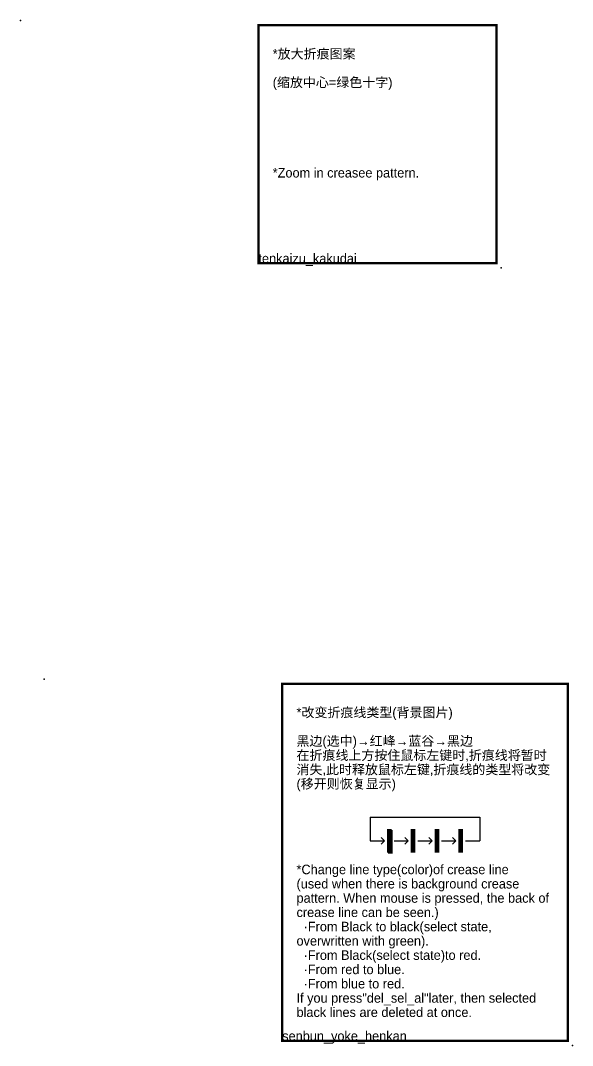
# Model space of a CAD drawing. Header units: millimetres. Extents: x -1842 to 3667, y -2745 to 2263.
# Drawn here: x -1121.8 to -1005.8, y -2329.7 to -2114.3 of the extents above; entities that cross this region are included whole.
import ezdxf

# ---------------------------------------------------------------- set-up
doc = ezdxf.new("R2010")
doc.units = ezdxf.units.MM
doc.header["$LTSCALE"] = 1000
doc.layers.add('1-中文', color=7, linetype='Continuous', lineweight=25)
doc.layers.add('2-英文', color=250, linetype='Continuous', lineweight=25)
doc.layers.add('3-图名', color=6, linetype='Continuous', plot=False, transparency=0.5)
doc.layers.add('4-图框', color=7, linetype='Continuous', true_color=0x81cde4)
doc.styles.add('kucha制图', font='')
doc.styles.get('kucha制图').set_extended_font_data('思源黑体 CN Regular')

# ---------------------------------------------------------------- blocks, each defined once
blk = doc.blocks.new('*U15')
at = {"color": 0, "const_width": 0.5}
blk.add_lwpolyline([(0, -50), (50, -50), (50, 0), (0, 0)], close=True, dxfattribs=at)
at = {"color": 8}
for p in [(-50, 1), (51, -51)]:
    blk.add_point(p, dxfattribs=at)
blk = doc.blocks.new('*U16')
at = {"color": 0, "const_width": 0.5}
blk.add_lwpolyline([(0, -75), (60, -75), (60, 0), (0, 0)], close=True, dxfattribs=at)
at = {"color": 8}
for p in [(-50, 1), (61, -76)]:
    blk.add_point(p, dxfattribs=at)
blk = doc.blocks.new('图名')
at = {"layer": '3-图名', "ltscale": 8, "style": 'kucha制图', "flags": 8}
blk.add_attdef('图名', (0, 0), '', height=2, dxfattribs=at)

msp = doc.modelspace()

# ---------------------------------------------------------------- linework, layer by layer
at = {"layer": '1-中文', "color": 8}
for p, q in [((-1048.26, -2281.66), (-1025.26, -2281.66)), ((-1048.26, -2286.66), (-1045.26, -2286.66)), ((-1045.97, -2285.95), (-1045.26, -2286.66)), ((-1045.26, -2286.66), (-1045.97, -2287.36)), ((-1043.26, -2286.66), (-1040.26, -2286.66)), ((-1040.99, -2285.92), (-1040.29, -2286.63)), ((-1040.26, -2286.66), (-1040.97, -2287.36)), ((-1038.26, -2286.66), (-1035.26, -2286.66)), ((-1035.97, -2285.95), (-1035.26, -2286.66)), ((-1035.26, -2286.66), (-1035.97, -2287.36)), ((-1033.26, -2286.66), (-1030.26, -2286.66)), ((-1030.97, -2285.95), (-1030.26, -2286.66)), ((-1030.26, -2286.66), (-1030.97, -2287.36)), ((-1028.26, -2286.66), (-1025.26, -2286.66))]:
    msp.add_line(p, q, dxfattribs=at)
for points in [[(-1048.26, -2281.66), (-1048.26, -2286.66)], [(-1025.26, -2281.66), (-1025.26, -2286.66)]]:
    msp.add_lwpolyline(points, dxfattribs=at)
at = {"layer": '1-中文', "color": 7, "transparency": 33554559, "const_width": 1}
for points in [[(-1044.26, -2289.16), (-1044.26, -2284.16)], [(-1029.26, -2289.16), (-1029.26, -2284.16)]]:
    msp.add_lwpolyline(points, dxfattribs=at)
at = {"layer": '1-中文', "color": 3, "transparency": 33554483, "const_width": 1}
msp.add_lwpolyline([(-1044.06, -2289.36), (-1044.06, -2284.36)], dxfattribs=at)
at = {"layer": '1-中文', "color": 1, "transparency": 33554559, "const_width": 1}
msp.add_lwpolyline([(-1039.26, -2289.16), (-1039.26, -2284.16)], dxfattribs=at)
at = {"layer": '1-中文', "color": 5, "transparency": 33554559, "const_width": 1}
msp.add_lwpolyline([(-1034.26, -2289.16), (-1034.26, -2284.16)], dxfattribs=at)

# ---------------------------------------------------------------- block references
at = {"layer": '3-图名'}
ref = msp.add_blockref('图名', (-1071.76, -2165.26), dxfattribs=at)
ref.add_attrib('图名', 'tenkaizu_kakudai', (-1071.76, -2165.26), dxfattribs={"ltscale": 8, "height": 2, "style": 'kucha制图'})
ref = msp.add_blockref('图名', (-1066.76, -2328.66), dxfattribs=at)
ref.add_attrib('图名', 'senbun_yoke_henkan', (-1066.76, -2328.66), dxfattribs={"ltscale": 8, "height": 2, "style": 'kucha制图'})
at = {"layer": '4-图框'}
for name, p in [('*U15', (-1071.76, -2115.26)), ('*U16', (-1066.76, -2253.66))]:
    msp.add_blockref(name, p, dxfattribs=at)

# ---------------------------------------------------------------- texts
at = {"layer": '1-中文', "char_height": 2, "attachment_point": 1, "line_spacing_factor": 0.9, "style": 'kucha制图'}
for s, width, insert in [('*放大折痕图案\\P\\P(缩放中心=绿色十字)', 44, (-1068.76, -2120.26)), ('*改变折痕线类型(背景图片)\\P\\P黑边(选中)→红峰→蓝谷→黑边\\P在折痕线上方按住鼠标左键时,折痕线将暂时消失,此时释放鼠标左键,折痕线的类型将改变(移开则恢复显示)', 54, (-1063.76, -2258.66))]:
    msp.add_mtext_dynamic_manual_height_columns(s, width=width, gutter_width=12.5, heights=[0], dxfattribs=dict(at, insert=insert))
at = {"layer": '2-英文', "char_height": 2, "attachment_point": 1, "line_spacing_factor": 0.9, "style": 'kucha制图'}
for s, width, insert in [('*Zoom in creasee pattern.', 43.8707, (-1068.76, -2145.26)), ('*Change line type(color)of crease line\\P(used when there is background crease pattern. When mouse is pressed, the back of crease line can be seen.)\\P  ·From Black to black(select state,\\Poverwritten with green).\\P  ·From Black(select state)to red.\\P  ·From red to blue.\\P  ·From blue to red.\\PIf you press"del_sel_al"later, then selected black lines are deleted at once.', 54, (-1063.76, -2291.66))]:
    msp.add_mtext_dynamic_manual_height_columns(s, width=width, gutter_width=12.5, heights=[0], dxfattribs=dict(at, insert=insert))

doc.saveas('drawing.dxf')
